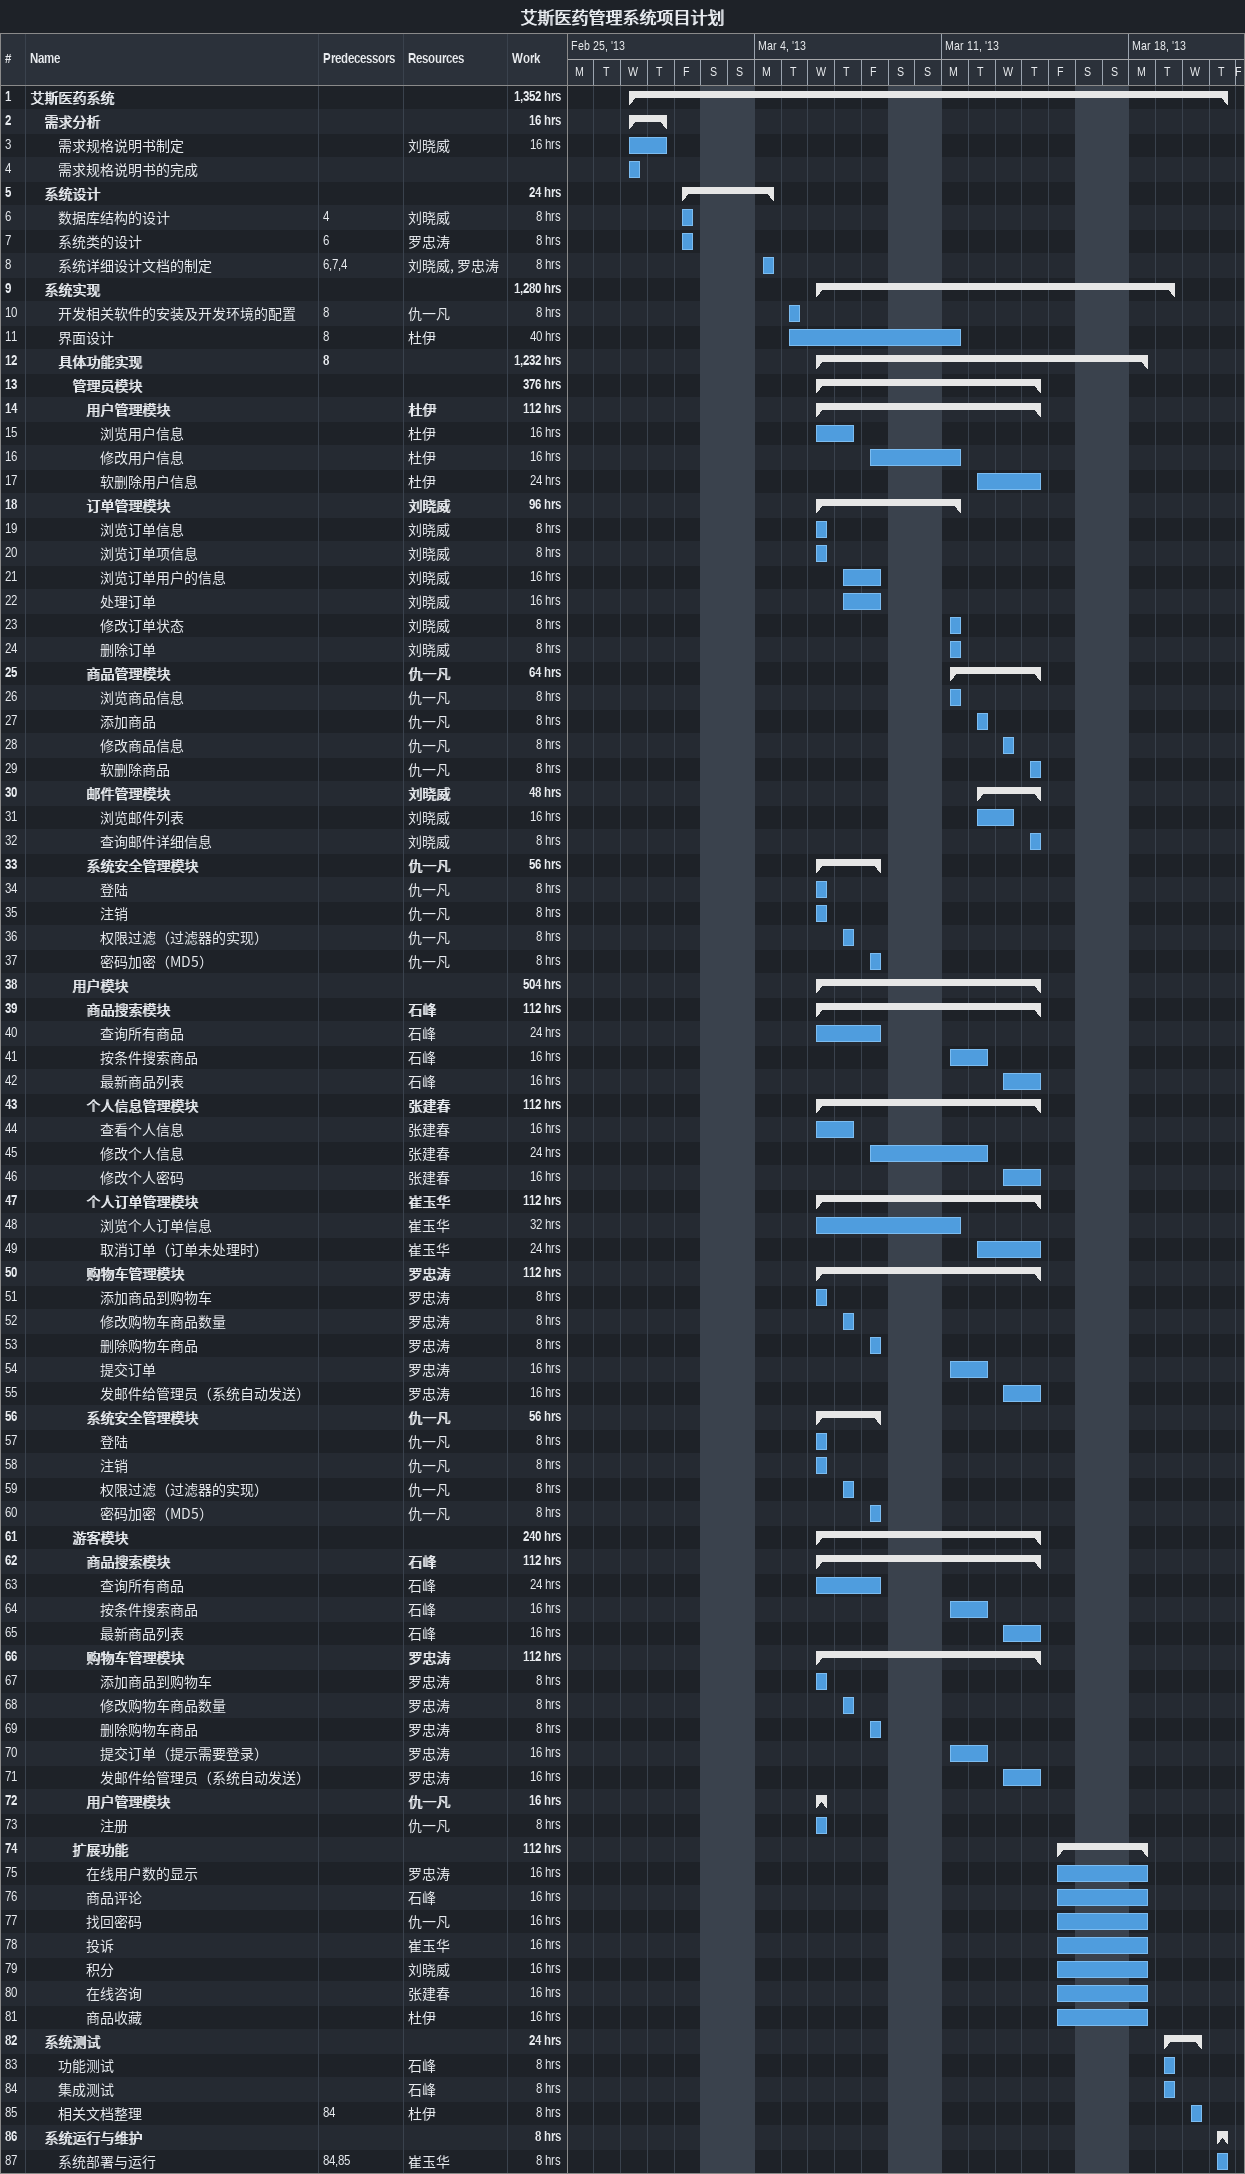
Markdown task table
艾斯医药管理系统项目计划

| ID | Level | Task | Start | Finish | Predecessors | Resources | Work (h) |
|---|---|---|---|---|---|---|---|
| 1 | 1 | **艾斯医药系统** | 2013-02-27 | 2013-03-21 |  |  | 1352 |
| 2 | 2 | **需求分析** | 2013-02-27 | 2013-02-28 |  |  | 16 |
| 3 | 3 | 需求规格说明书制定 | 2013-02-27 | 2013-02-28 |  | 刘晓威 | 16 |
| 4 | 3 | 需求规格说明书的完成 | 2013-02-27 | 2013-02-27 |  |  |  |
| 5 | 2 | **系统设计** | 2013-03-01 | 2013-03-04 |  |  | 24 |
| 6 | 3 | 数据库结构的设计 | 2013-03-01 | 2013-03-01 | 4 | 刘晓威 | 8 |
| 7 | 3 | 系统类的设计 | 2013-03-01 | 2013-03-01 | 6 | 罗忠涛 | 8 |
| 8 | 3 | 系统详细设计文档的制定 | 2013-03-04 | 2013-03-04 | 6, 7, 4 | 刘晓威, 罗忠涛 | 8 |
| 9 | 2 | **系统实现** | 2013-03-06 | 2013-03-19 |  |  | 1280 |
| 10 | 3 | 开发相关软件的安装及开发环境的配置 | 2013-03-05 | 2013-03-05 | 8 | 仇一凡 | 8 |
| 11 | 3 | 界面设计 | 2013-03-05 | 2013-03-11 | 8 | 杜伊 | 40 |
| 12 | 3 | **具体功能实现** | 2013-03-06 | 2013-03-18 | 8 |  | 1232 |
| 13 | 4 | **管理员模块** | 2013-03-06 | 2013-03-14 |  |  | 376 |
| 14 | 5 | **用户管理模块** | 2013-03-06 | 2013-03-14 |  | 杜伊 | 112 |
| 15 | 6 | 浏览用户信息 | 2013-03-06 | 2013-03-07 |  | 杜伊 | 16 |
| 16 | 6 | 修改用户信息 | 2013-03-08 | 2013-03-11 |  | 杜伊 | 16 |
| 17 | 6 | 软删除用户信息 | 2013-03-12 | 2013-03-14 |  | 杜伊 | 24 |
| 18 | 5 | **订单管理模块** | 2013-03-06 | 2013-03-11 |  | 刘晓威 | 96 |
| 19 | 6 | 浏览订单信息 | 2013-03-06 | 2013-03-06 |  | 刘晓威 | 8 |
| 20 | 6 | 浏览订单项信息 | 2013-03-06 | 2013-03-06 |  | 刘晓威 | 8 |
| 21 | 6 | 浏览订单用户的信息 | 2013-03-07 | 2013-03-08 |  | 刘晓威 | 16 |
| 22 | 6 | 处理订单 | 2013-03-07 | 2013-03-08 |  | 刘晓威 | 16 |
| 23 | 6 | 修改订单状态 | 2013-03-11 | 2013-03-11 |  | 刘晓威 | 8 |
| 24 | 6 | 删除订单 | 2013-03-11 | 2013-03-11 |  | 刘晓威 | 8 |
| 25 | 5 | **商品管理模块** | 2013-03-11 | 2013-03-14 |  | 仇一凡 | 64 |
| 26 | 6 | 浏览商品信息 | 2013-03-11 | 2013-03-11 |  | 仇一凡 | 8 |
| 27 | 6 | 添加商品 | 2013-03-12 | 2013-03-12 |  | 仇一凡 | 8 |
| 28 | 6 | 修改商品信息 | 2013-03-13 | 2013-03-13 |  | 仇一凡 | 8 |
| 29 | 6 | 软删除商品 | 2013-03-14 | 2013-03-14 |  | 仇一凡 | 8 |
| 30 | 5 | **邮件管理模块** | 2013-03-12 | 2013-03-14 |  | 刘晓威 | 48 |
| 31 | 6 | 浏览邮件列表 | 2013-03-12 | 2013-03-13 |  | 刘晓威 | 16 |
| 32 | 6 | 查询邮件详细信息 | 2013-03-14 | 2013-03-14 |  | 刘晓威 | 8 |
| 33 | 5 | **系统安全管理模块** | 2013-03-06 | 2013-03-08 |  | 仇一凡 | 56 |
| 34 | 6 | 登陆 | 2013-03-06 | 2013-03-06 |  | 仇一凡 | 8 |
| 35 | 6 | 注销 | 2013-03-06 | 2013-03-06 |  | 仇一凡 | 8 |
| 36 | 6 | 权限过滤（过滤器的实现） | 2013-03-07 | 2013-03-07 |  | 仇一凡 | 8 |
| 37 | 6 | 密码加密（MD5） | 2013-03-08 | 2013-03-08 |  | 仇一凡 | 8 |
| 38 | 4 | **用户模块** | 2013-03-06 | 2013-03-14 |  |  | 504 |
| 39 | 5 | **商品搜索模块** | 2013-03-06 | 2013-03-14 |  | 石峰 | 112 |
| 40 | 6 | 查询所有商品 | 2013-03-06 | 2013-03-08 |  | 石峰 | 24 |
| 41 | 6 | 按条件搜索商品 | 2013-03-11 | 2013-03-12 |  | 石峰 | 16 |
| 42 | 6 | 最新商品列表 | 2013-03-13 | 2013-03-14 |  | 石峰 | 16 |
| 43 | 5 | **个人信息管理模块** | 2013-03-06 | 2013-03-14 |  | 张建春 | 112 |
| 44 | 6 | 查看个人信息 | 2013-03-06 | 2013-03-07 |  | 张建春 | 16 |
| 45 | 6 | 修改个人信息 | 2013-03-08 | 2013-03-12 |  | 张建春 | 24 |
| 46 | 6 | 修改个人密码 | 2013-03-13 | 2013-03-14 |  | 张建春 | 16 |
| 47 | 5 | **个人订单管理模块** | 2013-03-06 | 2013-03-14 |  | 崔玉华 | 112 |
| 48 | 6 | 浏览个人订单信息 | 2013-03-06 | 2013-03-11 |  | 崔玉华 | 32 |
| 49 | 6 | 取消订单（订单未处理时） | 2013-03-12 | 2013-03-14 |  | 崔玉华 | 24 |
| 50 | 5 | **购物车管理模块** | 2013-03-06 | 2013-03-14 |  | 罗忠涛 | 112 |
| 51 | 6 | 添加商品到购物车 | 2013-03-06 | 2013-03-06 |  | 罗忠涛 | 8 |
| 52 | 6 | 修改购物车商品数量 | 2013-03-07 | 2013-03-07 |  | 罗忠涛 | 8 |
| 53 | 6 | 删除购物车商品 | 2013-03-08 | 2013-03-08 |  | 罗忠涛 | 8 |
| 54 | 6 | 提交订单 | 2013-03-11 | 2013-03-12 |  | 罗忠涛 | 16 |
| 55 | 6 | 发邮件给管理员（系统自动发送） | 2013-03-13 | 2013-03-14 |  | 罗忠涛 | 16 |
| 56 | 5 | **系统安全管理模块** | 2013-03-06 | 2013-03-08 |  | 仇一凡 | 56 |
| 57 | 6 | 登陆 | 2013-03-06 | 2013-03-06 |  | 仇一凡 | 8 |
| 58 | 6 | 注销 | 2013-03-06 | 2013-03-06 |  | 仇一凡 | 8 |
| 59 | 6 | 权限过滤（过滤器的实现） | 2013-03-07 | 2013-03-07 |  | 仇一凡 | 8 |
| 60 | 6 | 密码加密（MD5） | 2013-03-08 | 2013-03-08 |  | 仇一凡 | 8 |
| 61 | 4 | **游客模块** | 2013-03-06 | 2013-03-14 |  |  | 240 |
| 62 | 5 | **商品搜索模块** | 2013-03-06 | 2013-03-14 |  | 石峰 | 112 |
| 63 | 6 | 查询所有商品 | 2013-03-06 | 2013-03-08 |  | 石峰 | 24 |
| 64 | 6 | 按条件搜索商品 | 2013-03-11 | 2013-03-12 |  | 石峰 | 16 |
| 65 | 6 | 最新商品列表 | 2013-03-13 | 2013-03-14 |  | 石峰 | 16 |
| 66 | 5 | **购物车管理模块** | 2013-03-06 | 2013-03-14 |  | 罗忠涛 | 112 |
| 67 | 6 | 添加商品到购物车 | 2013-03-06 | 2013-03-06 |  | 罗忠涛 | 8 |
| 68 | 6 | 修改购物车商品数量 | 2013-03-07 | 2013-03-07 |  | 罗忠涛 | 8 |
| 69 | 6 | 删除购物车商品 | 2013-03-08 | 2013-03-08 |  | 罗忠涛 | 8 |
| 70 | 6 | 提交订单（提示需要登录） | 2013-03-11 | 2013-03-12 |  | 罗忠涛 | 16 |
| 71 | 6 | 发邮件给管理员（系统自动发送） | 2013-03-13 | 2013-03-14 |  | 罗忠涛 | 16 |
| 72 | 5 | **用户管理模块** | 2013-03-06 | 2013-03-06 |  | 仇一凡 | 16 |
| 73 | 6 | 注册 | 2013-03-06 | 2013-03-06 |  | 仇一凡 | 8 |
| 74 | 4 | **扩展功能** | 2013-03-15 | 2013-03-18 |  |  | 112 |
| 75 | 5 | 在线用户数的显示 | 2013-03-15 | 2013-03-18 |  | 罗忠涛 | 16 |
| 76 | 5 | 商品评论 | 2013-03-15 | 2013-03-18 |  | 石峰 | 16 |
| 77 | 5 | 找回密码 | 2013-03-15 | 2013-03-18 |  | 仇一凡 | 16 |
| 78 | 5 | 投诉 | 2013-03-15 | 2013-03-18 |  | 崔玉华 | 16 |
| 79 | 5 | 积分 | 2013-03-15 | 2013-03-18 |  | 刘晓威 | 16 |
| 80 | 5 | 在线咨询 | 2013-03-15 | 2013-03-18 |  | 张建春 | 16 |
| 81 | 5 | 商品收藏 | 2013-03-15 | 2013-03-18 |  | 杜伊 | 16 |
| 82 | 2 | **系统测试** | 2013-03-19 | 2013-03-20 |  |  | 24 |
| 83 | 3 | 功能测试 | 2013-03-19 | 2013-03-19 |  | 石峰 | 8 |
| 84 | 3 | 集成测试 | 2013-03-19 | 2013-03-19 |  | 石峰 | 8 |
| 85 | 3 | 相关文档整理 | 2013-03-20 | 2013-03-20 | 84 | 杜伊 | 8 |
| 86 | 2 | **系统运行与维护** | 2013-03-21 | 2013-03-21 |  |  | 8 |
| 87 | 3 | 系统部署与运行 | 2013-03-21 | 2013-03-21 | 84, 85 | 崔玉华 | 8 |
